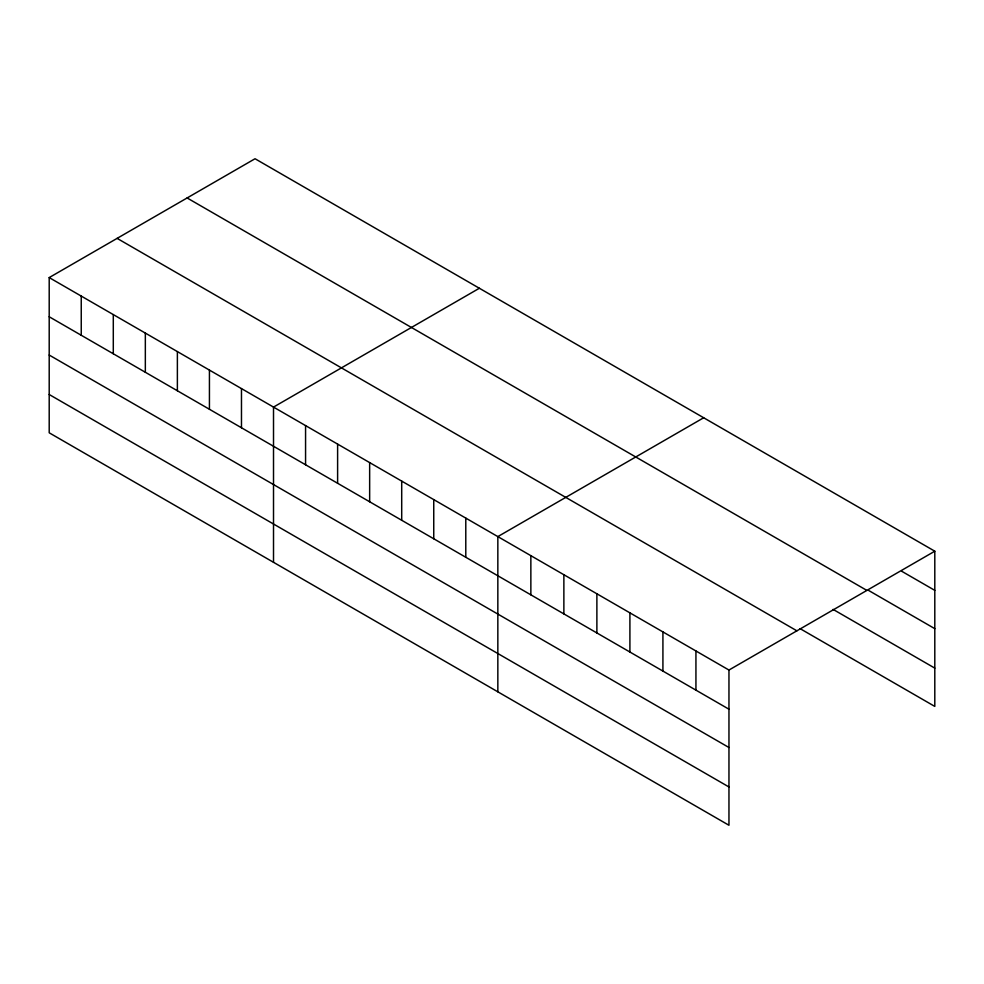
<?xml version="1.0" encoding="UTF-8"?>
<svg xmlns="http://www.w3.org/2000/svg" width="984" height="984" viewBox="0 0 984 984"><rect width="100%" height="100%" fill="white"/><g stroke="black" fill="none" stroke-linecap="round" stroke-linejoin="round"><path stroke-width="1.48" d="M728.959 747.508L728.959 670.043L49.2 277.586L49.2 432.8L728.959 825.256L728.959 747.508L49.2 355.052M800.09 628.641L934.8 706.414L934.8 551.2L255.04 158.744L49.2 277.586M479.368 288.25L273.515 407.093L273.515 562.319M703.683 417.757L497.842 536.6L497.842 691.826M728.959 670.043L934.8 551.2M901.787 571.31L934.8 590.363M868.761 590.535L934.8 628.665M187.12 197.956L866.867 590.412M833.104 609.404L934.8 668.124M117.133 238.374L796.88 630.818M49.2 316.762L728.959 709.206M49.2 394.51L728.959 786.966M695.934 650.977L695.934 690.153M662.921 631.913L662.921 671.088M629.908 612.847L629.908 652.023M596.882 593.795L596.882 632.958M563.869 574.73L563.869 613.905M530.856 555.665L530.856 594.84M465.789 518.101L465.789 557.276M433.747 499.601L433.747 538.777M401.706 481.102L401.706 520.278M369.652 462.603L369.652 501.766M337.61 444.104L337.61 483.267M305.569 425.592L305.569 464.768M241.474 388.594L241.474 427.769M209.432 370.095L209.432 409.27M177.378 351.596L177.378 390.759M145.337 333.096L145.337 372.259M113.295 314.585L113.295 353.76M81.242 296.086L81.242 335.261"/></g></svg>
